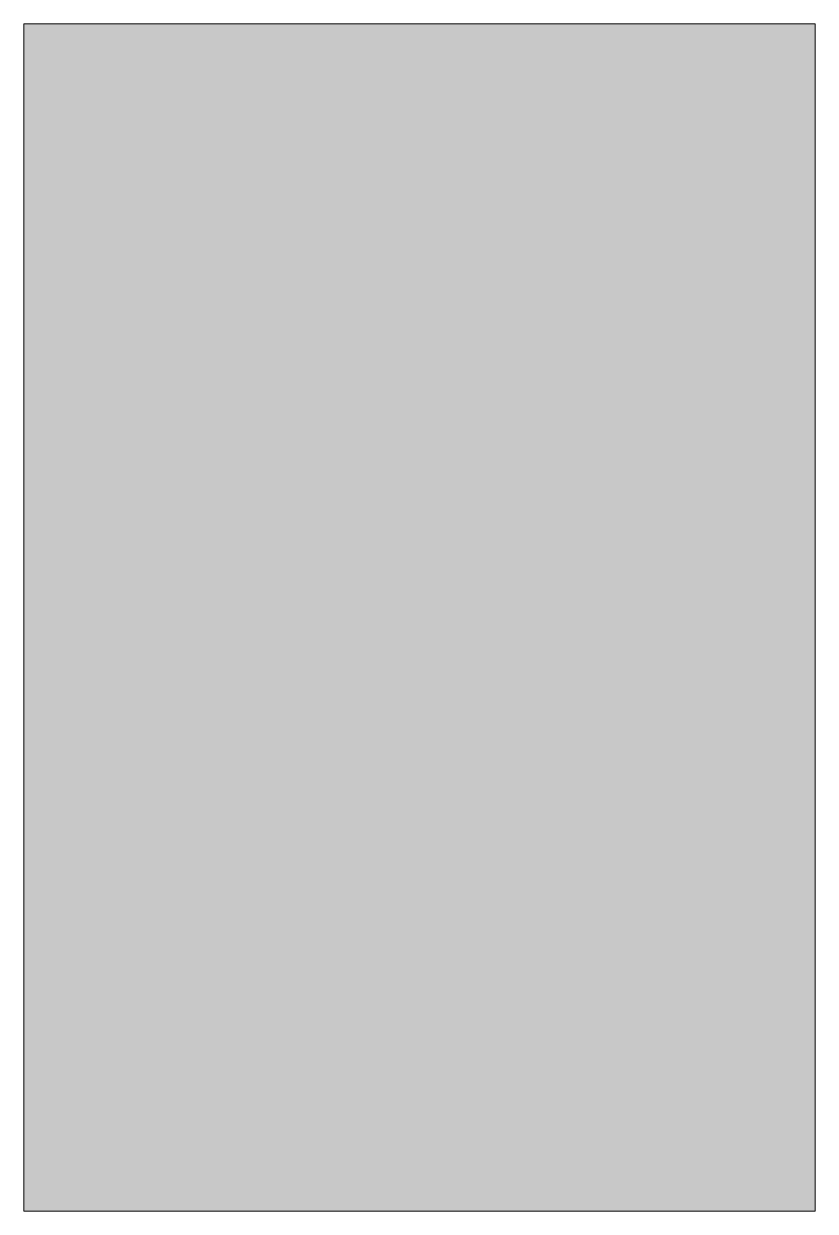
# Model space of a CAD drawing. Extents: x 31 to 968, y -1453 to -47.
import ezdxf

# ---------------------------------------------------------------- set-up
doc = ezdxf.new("R2010")
doc.units = 0
doc.header["$MEASUREMENT"] = 0
doc.layers.add('Layer 1', color=7, linetype='Continuous')

# ---------------------------------------------------------------- blocks, each defined once
blk = doc.blocks.new('block 2')
at = {"layer": 'Layer 1', "true_color": 0x9c1c1f}
h = blk.add_hatch(color=244, dxfattribs=at)
h.dxf.hatch_style = 2
h.paths.add_polyline_path([(968.4, -1452.9), (31.1, -1452.9), (31.1, -46.9), (968.4, -46.9)])
at = {"layer": 'Layer 1', "lineweight": 0}
blk.add_lwpolyline([(968.4, -1452.9), (31.1, -1452.9), (31.1, -46.9), (968.4, -46.9), (968.4, -1452.9)], dxfattribs=at)

msp = doc.modelspace()

# ---------------------------------------------------------------- block references
at = {"layer": 'Layer 1'}
msp.add_blockref('block 2', (0, 0), dxfattribs=at)

doc.saveas('drawing.dxf')
